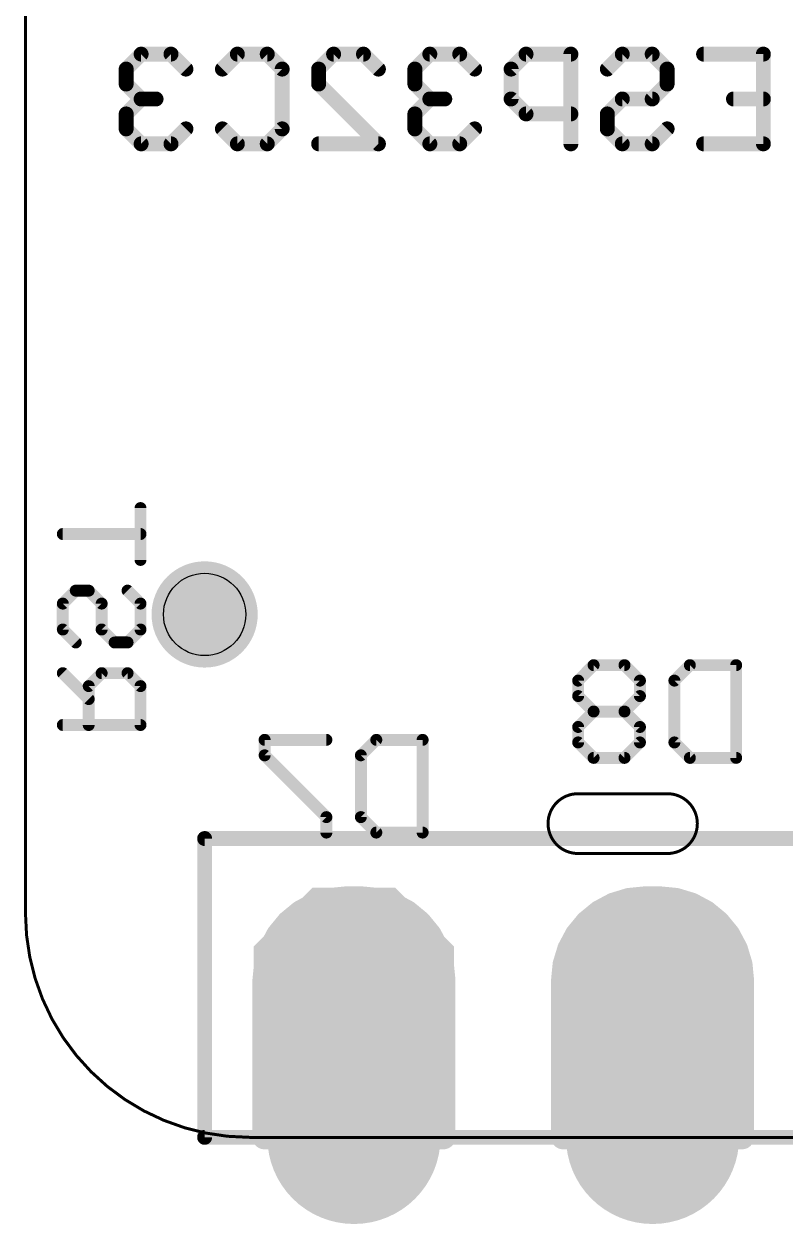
# Model space of a CAD drawing. Extents: x 63.5 to 84.5, y 8.2 to 27.4.
# Drawn here: x 63.49 to 69.96, y 8.15 to 18.35 of the extents above; entities that cross this region are included whole.
import ezdxf

# ---------------------------------------------------------------- set-up
doc = ezdxf.new("R2010")
doc.units = 0
for name, color, linetype in [('20', 213, 'CONTINUOUS'), ('22', 140, 'CONTINUOUS'), ('26', 140, 'CONTINUOUS'), ('30', 253, 'CONTINUOUS')]:
    doc.layers.add(name, color=color, linetype=linetype)

# ---------------------------------------------------------------- blocks, each defined once
blk = doc.blocks.new('OCTAGONP')
at = {"const_width": 0.5}
blk.add_lwpolyline([(-0.25, -0.1036), (-0.25, 0.1036), (-0.1036, 0.25), (0.1036, 0.25), (0.25, 0.1036), (0.25, -0.1036), (0.1036, -0.25), (-0.1036, -0.25), (-0.25, -0.1036), (-0.25, 0.1036)], dxfattribs=at)
blk = doc.blocks.new('ROUNDP')
at = {"const_width": 0.5}
blk.add_lwpolyline([(0, -0.25, 1), (0, 0.25, 1), (0, -0.25)], format="xyb", dxfattribs=at)

msp = doc.modelspace()

# ---------------------------------------------------------------- linework, layer by layer
at = {"layer": '20', "const_width": 0.0254}
for points in [[(63.5, 24.765), (63.5, 10.795)], [(68.199, 11.811), (68.961, 11.811)], [(68.961, 11.303), (68.199, 11.303)], [(65.405, 8.89), (82.55, 8.89)]]:
    msp.add_lwpolyline(points, dxfattribs=at)
at = {"layer": '20'}
for points, const_width in [([(68.199, 11.811, 0.4142), (67.945, 11.557)], 0.0254), ([(68.199, 11.8173, 1), (68.199, 11.8047)], 0.0127), ([(68.199, 11.8047, 1), (68.199, 11.8173)], 0.0127), ([(69.215, 11.557, 0.4142), (68.961, 11.811)], 0.0254), ([(68.961, 11.8173, 1), (68.961, 11.8047)], 0.0127), ([(68.961, 11.8047, 1), (68.961, 11.8173)], 0.0127), ([(67.945, 11.557, 0.4142), (68.199, 11.303)], 0.0254), ([(67.9514, 11.557, 1), (67.9387, 11.557)], 0.0127), ([(67.9387, 11.557, 1), (67.9514, 11.557)], 0.0127), ([(68.961, 11.303, 0.4142), (69.215, 11.557)], 0.0254), ([(69.2214, 11.557, 1), (69.2087, 11.557)], 0.0127), ([(69.2087, 11.557, 1), (69.2214, 11.557)], 0.0127), ([(68.199, 11.3094, 1), (68.199, 11.2967)], 0.0127), ([(68.199, 11.2967, 1), (68.199, 11.3094)], 0.0127), ([(68.961, 11.3094, 1), (68.961, 11.2967)], 0.0127), ([(68.961, 11.2967, 1), (68.961, 11.3094)], 0.0127), ([(63.5, 10.795, 0.4142), (65.405, 8.89)], 0.0254), ([(63.5063, 10.795, 1), (63.4937, 10.795)], 0.0127), ([(63.4937, 10.795, 1), (63.5063, 10.795)], 0.0127), ([(65.405, 8.8963, 1), (65.405, 8.8837)], 0.0127), ([(65.405, 8.8837, 1), (65.405, 8.8963)], 0.0127)]:
    msp.add_lwpolyline(points, format="xyb", dxfattribs=dict(at, const_width=const_width))
msp.add_circle((65.024, 13.335), 0.35, dxfattribs=at)
at = {"layer": '22', "const_width": 0.0635}
for points in [[(65.0558, 11.43, 1), (64.9922, 11.43)], [(65.024, 11.4618, 1), (65.024, 11.3982)], [(65.024, 8.9218, 1), (65.024, 8.8582)], [(64.9922, 8.89, 1), (65.0558, 8.89)]]:
    msp.add_lwpolyline(points, format="xyb", dxfattribs=at)
at = {"layer": '22', "const_width": 0.127}
for points in [[(65.024, 8.89), (65.024, 11.43)], [(65.024, 11.43), (82.804, 11.43)], [(82.804, 8.89), (65.024, 8.89)]]:
    msp.add_lwpolyline(points, dxfattribs=at)
at = {"layer": '26'}
for points, const_width in [([(64.4837, 18.0982), (64.3566, 17.971)], 0.127), ([(64.7379, 18.0982), (64.4837, 18.0982)], 0.127), ([(64.865, 17.971), (64.7379, 18.0982)], 0.127), ([(65.1751, 17.971), (65.3023, 18.0982)], 0.127), ([(65.3023, 18.0982), (65.5565, 18.0982)], 0.127), ([(65.5565, 18.0982), (65.6836, 17.971)], 0.127), ([(65.9937, 17.971), (66.1208, 18.0982)], 0.127), ([(66.1208, 18.0982), (66.3751, 18.0982)], 0.127), ([(66.3751, 18.0982), (66.5022, 17.971)], 0.127), ([(66.9394, 18.0982), (66.8123, 17.971)], 0.127), ([(67.1936, 18.0982), (66.9394, 18.0982)], 0.127), ([(67.3207, 17.971), (67.1936, 18.0982)], 0.127), ([(67.758, 18.0982), (67.6309, 17.971)], 0.127), ([(68.1393, 18.0982), (67.758, 18.0982)], 0.127), ([(68.1393, 17.3355), (68.1393, 18.0982)], 0.127), ([(68.4495, 17.971), (68.5766, 18.0982)], 0.127), ([(68.5766, 18.0982), (68.8308, 18.0982)], 0.127), ([(68.8308, 18.0982), (68.9579, 17.971)], 0.127), ([(69.268, 18.0982), (69.7765, 18.0982)], 0.127), ([(69.7765, 18.0982), (69.7765, 17.3355)], 0.127), ([(64.3566, 17.971), (64.3566, 17.8439)], 0.127), ([(65.6836, 17.971), (65.6836, 17.4626)], 0.127), ([(65.9937, 17.8439), (65.9937, 17.971)], 0.127), ([(66.8123, 17.971), (66.8123, 17.8439)], 0.127), ([(67.6309, 17.971), (67.6309, 17.7168)], 0.127), ([(68.9579, 17.971), (68.9579, 17.8439)], 0.127), ([(64.3566, 17.8439), (64.4837, 17.7168)], 0.127), ([(66.5022, 17.3355), (65.9937, 17.8439)], 0.127), ([(66.8123, 17.8439), (66.9394, 17.7168)], 0.127), ([(68.9579, 17.8439), (68.8308, 17.7168)], 0.127), ([(64.4837, 17.7168), (64.3566, 17.5897)], 0.127), ([(64.4837, 17.7168), (64.6108, 17.7168)], 0.127), ([(66.9394, 17.7168), (66.8123, 17.5897)], 0.127), ([(66.9394, 17.7168), (67.0665, 17.7168)], 0.127), ([(67.6309, 17.7168), (67.758, 17.5897)], 0.127), ([(68.5766, 17.7168), (68.4495, 17.5897)], 0.127), ([(68.8308, 17.7168), (68.5766, 17.7168)], 0.127), ([(69.7765, 17.7168), (69.5223, 17.7168)], 0.127), ([(64.3566, 17.5897), (64.3566, 17.4626)], 0.127), ([(66.8123, 17.5897), (66.8123, 17.4626)], 0.127), ([(67.758, 17.5897), (68.1393, 17.5897)], 0.127), ([(68.4495, 17.5897), (68.4495, 17.4626)], 0.127), ([(64.3566, 17.4626), (64.4837, 17.3355)], 0.127), ([(64.7379, 17.3355), (64.865, 17.4626)], 0.127), ([(65.3023, 17.3355), (65.1751, 17.4626)], 0.127), ([(65.6836, 17.4626), (65.5565, 17.3355)], 0.127), ([(66.8123, 17.4626), (66.9394, 17.3355)], 0.127), ([(67.1936, 17.3355), (67.3207, 17.4626)], 0.127), ([(68.4495, 17.4626), (68.5766, 17.3355)], 0.127), ([(68.8308, 17.3355), (68.9579, 17.4626)], 0.127), ([(64.4837, 17.3355), (64.7379, 17.3355)], 0.127), ([(65.5565, 17.3355), (65.3023, 17.3355)], 0.127), ([(65.9937, 17.3355), (66.5022, 17.3355)], 0.127), ([(66.9394, 17.3355), (67.1936, 17.3355)], 0.127), ([(68.5766, 17.3355), (68.8308, 17.3355)], 0.127), ([(69.7765, 17.3355), (69.268, 17.3355)], 0.127), ([(64.4785, 13.7985), (64.4785, 14.2391)], 0.1016), ([(63.8175, 14.0188), (64.4785, 14.0188)], 0.1016), ([(63.9277, 13.5375), (63.8175, 13.4273)], 0.1016), ([(64.0378, 13.5375), (63.9277, 13.5375)], 0.1016), ([(64.148, 13.4273), (64.0378, 13.5375)], 0.1016), ([(64.3683, 13.5375), (64.4785, 13.4273)], 0.1016), ([(63.8175, 13.4273), (63.8175, 13.207)], 0.1016), ([(64.148, 13.207), (64.148, 13.4273)], 0.1016), ([(64.4785, 13.4273), (64.4785, 13.207)], 0.1016), ([(63.8175, 13.207), (63.9277, 13.0968)], 0.1016), ([(64.2581, 13.0968), (64.148, 13.207)], 0.1016), ([(64.4785, 13.207), (64.3683, 13.0968)], 0.1016), ([(64.3683, 13.0968), (64.2581, 13.0968)], 0.1016), ([(64.0378, 12.6155), (63.8175, 12.8358)], 0.1016), ([(64.148, 12.8358), (64.0378, 12.7257)], 0.1016), ([(64.3683, 12.8358), (64.148, 12.8358)], 0.1016), ([(64.4785, 12.7257), (64.3683, 12.8358)], 0.1016), ([(68.3326, 12.9039), (68.2012, 12.7725)], 0.1016), ([(68.5953, 12.9039), (68.3326, 12.9039)], 0.1016), ([(68.7266, 12.7725), (68.5953, 12.9039)], 0.1016), ([(69.0198, 12.7725), (69.1512, 12.9039)], 0.1016), ([(69.1512, 12.9039), (69.5452, 12.9039)], 0.1016), ([(69.5452, 12.9039), (69.5452, 12.1158)], 0.1016), ([(64.0378, 12.7257), (64.0378, 12.3952)], 0.1016), ([(64.4785, 12.3952), (64.4785, 12.7257)], 0.1016), ([(68.2012, 12.7725), (68.2012, 12.6412)], 0.1016), ([(68.7266, 12.6412), (68.7266, 12.7725)], 0.1016), ([(69.0198, 12.2471), (69.0198, 12.7725)], 0.1016), ([(68.2012, 12.6412), (68.3326, 12.5098)], 0.1016), ([(68.5953, 12.5098), (68.7266, 12.6412)], 0.1016), ([(68.3326, 12.5098), (68.2012, 12.3785)], 0.1016), ([(68.5953, 12.5098), (68.3326, 12.5098)], 0.1016), ([(68.7266, 12.3785), (68.5953, 12.5098)], 0.1016), ([(63.8175, 12.3952), (64.4785, 12.3952)], 0.1016), ([(68.2012, 12.3785), (68.2012, 12.2471)], 0.1016), ([(68.7266, 12.2471), (68.7266, 12.3785)], 0.1016), ([(66.0596, 12.2689), (65.5342, 12.2689)], 0.1016), ([(65.5342, 12.2689), (65.5342, 12.1375)], 0.1016), ([(66.3528, 12.1375), (66.4842, 12.2689)], 0.1016), ([(66.4842, 12.2689), (66.8782, 12.2689)], 0.1016), ([(66.8782, 12.2689), (66.8782, 11.4808)], 0.1016), ([(68.2012, 12.2471), (68.3326, 12.1158)], 0.1016), ([(68.5953, 12.1158), (68.7266, 12.2471)], 0.1016), ([(69.1512, 12.1158), (69.0198, 12.2471)], 0.1016), ([(65.5342, 12.1375), (66.0596, 11.6121)], 0.1016), ([(66.3528, 11.6121), (66.3528, 12.1375)], 0.1016), ([(68.3326, 12.1158), (68.5953, 12.1158)], 0.1016), ([(69.5452, 12.1158), (69.1512, 12.1158)], 0.1016), ([(66.0596, 11.6121), (66.0596, 11.4808)], 0.1016), ([(66.4842, 11.4808), (66.3528, 11.6121)], 0.1016), ([(66.8782, 11.4808), (66.4842, 11.4808)], 0.1016)]:
    msp.add_lwpolyline(points, dxfattribs=dict(at, const_width=const_width))
for points, const_width in [([(64.4837, 18.1299, 1), (64.4837, 18.0664)], 0.0635), ([(64.5061, 18.0757, 1), (64.4612, 18.1206)], 0.0635), ([(64.7603, 18.1206, 1), (64.7154, 18.0757)], 0.0635), ([(64.7379, 18.0664, 1), (64.7379, 18.1299)], 0.0635), ([(65.3023, 18.1299, 1), (65.3023, 18.0664)], 0.0635), ([(65.3247, 18.0757, 1), (65.2798, 18.1206)], 0.0635), ([(65.5789, 18.1206, 1), (65.534, 18.0757)], 0.0635), ([(65.5565, 18.0664, 1), (65.5565, 18.1299)], 0.0635), ([(66.1208, 18.1299, 1), (66.1208, 18.0664)], 0.0635), ([(66.1433, 18.0757, 1), (66.0984, 18.1206)], 0.0635), ([(66.3975, 18.1206, 1), (66.3526, 18.0757)], 0.0635), ([(66.3751, 18.0664, 1), (66.3751, 18.1299)], 0.0635), ([(66.9394, 18.1299, 1), (66.9394, 18.0664)], 0.0635), ([(66.9619, 18.0757, 1), (66.917, 18.1206)], 0.0635), ([(67.2161, 18.1206, 1), (67.1712, 18.0757)], 0.0635), ([(67.1936, 18.0664, 1), (67.1936, 18.1299)], 0.0635), ([(67.758, 18.1299, 1), (67.758, 18.0664)], 0.0635), ([(67.7804, 18.0757, 1), (67.7355, 18.1206)], 0.0635), ([(68.1711, 18.0982, 1), (68.1076, 18.0982)], 0.0635), ([(68.1393, 18.0664, 1), (68.1393, 18.1299)], 0.0635), ([(68.5766, 18.1299, 1), (68.5766, 18.0664)], 0.0635), ([(68.599, 18.0757, 1), (68.5541, 18.1206)], 0.0635), ([(68.8532, 18.1206, 1), (68.8083, 18.0757)], 0.0635), ([(68.8308, 18.0664, 1), (68.8308, 18.1299)], 0.0635), ([(69.268, 18.1299, 1), (69.268, 18.0664)], 0.0635), ([(69.8082, 18.0982, 1), (69.7447, 18.0982)], 0.0635), ([(69.7765, 18.0664, 1), (69.7765, 18.1299)], 0.0635), ([(64.3883, 17.971, 1), (64.3248, 17.971)], 0.0635), ([(64.3341, 17.9935, 1), (64.379, 17.9486)], 0.0635), ([(64.8425, 17.9486, 1), (64.8875, 17.9935)], 0.0635), ([(65.1527, 17.9935, 1), (65.1976, 17.9486)], 0.0635), ([(65.7153, 17.971, 1), (65.6518, 17.971)], 0.0635), ([(65.6611, 17.9486, 1), (65.706, 17.9935)], 0.0635), ([(66.0255, 17.971, 1), (65.962, 17.971)], 0.0635), ([(65.9713, 17.9935, 1), (66.0162, 17.9486)], 0.0635), ([(66.4797, 17.9486, 1), (66.5246, 17.9935)], 0.0635), ([(66.7898, 17.9935, 1), (66.8348, 17.9486)], 0.0635), ([(66.8441, 17.971, 1), (66.7806, 17.971)], 0.0635), ([(67.2983, 17.9486, 1), (67.3432, 17.9935)], 0.0635), ([(67.6626, 17.971, 1), (67.5991, 17.971)], 0.0635), ([(67.6084, 17.9935, 1), (67.6533, 17.9486)], 0.0635), ([(68.427, 17.9935, 1), (68.4719, 17.9486)], 0.0635), ([(68.9896, 17.971, 1), (68.9261, 17.971)], 0.0635), ([(68.9354, 17.9486, 1), (68.9803, 17.9935)], 0.0635), ([(64.3248, 17.8439, 1), (64.3883, 17.8439)], 0.0635), ([(64.379, 17.8664, 1), (64.3341, 17.8215)], 0.0635), ([(66.0162, 17.8664, 1), (65.9713, 17.8215)], 0.0635), ([(65.962, 17.8439, 1), (66.0255, 17.8439)], 0.0635), ([(66.8348, 17.8664, 1), (66.7898, 17.8215)], 0.0635), ([(66.7806, 17.8439, 1), (66.8441, 17.8439)], 0.0635), ([(68.9261, 17.8439, 1), (68.9896, 17.8439)], 0.0635), ([(68.9803, 17.8215, 1), (68.9354, 17.8664)], 0.0635), ([(64.4837, 17.7486, 1), (64.4837, 17.6851)], 0.0635), ([(64.5061, 17.6944, 1), (64.4612, 17.7393)], 0.0635), ([(64.4612, 17.6944, 1), (64.5061, 17.7393)], 0.0635), ([(64.6108, 17.6851, 1), (64.6108, 17.7486)], 0.0635), ([(66.9394, 17.7486, 1), (66.9394, 17.6851)], 0.0635), ([(66.9619, 17.6944, 1), (66.917, 17.7393)], 0.0635), ([(66.917, 17.6944, 1), (66.9619, 17.7393)], 0.0635), ([(67.0665, 17.6851, 1), (67.0665, 17.7486)], 0.0635), ([(67.6533, 17.7393, 1), (67.6084, 17.6944)], 0.0635), ([(68.5766, 17.7486, 1), (68.5766, 17.6851)], 0.0635), ([(68.599, 17.6944, 1), (68.5541, 17.7393)], 0.0635), ([(68.8083, 17.7393, 1), (68.8532, 17.6944)], 0.0635), ([(68.8308, 17.6851, 1), (68.8308, 17.7486)], 0.0635), ([(69.5223, 17.7486, 1), (69.5223, 17.6851)], 0.0635), ([(69.7765, 17.6851, 1), (69.7765, 17.7486)], 0.0635), ([(64.3883, 17.5897, 1), (64.3248, 17.5897)], 0.0635), ([(66.8441, 17.5897, 1), (66.7806, 17.5897)], 0.0635), ([(67.5991, 17.7168, 1), (67.6626, 17.7168)], 0.0635), ([(67.758, 17.6215, 1), (67.758, 17.558)], 0.0635), ([(68.1393, 17.558, 1), (68.1393, 17.6215)], 0.0635), ([(68.4812, 17.5897, 1), (68.4177, 17.5897)], 0.0635), ([(64.3341, 17.6122, 1), (64.379, 17.5673)], 0.0635), ([(66.7898, 17.6122, 1), (66.8348, 17.5673)], 0.0635), ([(67.7355, 17.5673, 1), (67.7804, 17.6122)], 0.0635), ([(68.427, 17.6122, 1), (68.4719, 17.5673)], 0.0635), ([(64.3248, 17.4626, 1), (64.3883, 17.4626)], 0.0635), ([(64.379, 17.4851, 1), (64.3341, 17.4402)], 0.0635), ([(64.8875, 17.4402, 1), (64.8425, 17.4851)], 0.0635), ([(65.1976, 17.4851, 1), (65.1527, 17.4402)], 0.0635), ([(65.6518, 17.4626, 1), (65.7153, 17.4626)], 0.0635), ([(65.706, 17.4402, 1), (65.6611, 17.4851)], 0.0635), ([(66.8348, 17.4851, 1), (66.7898, 17.4402)], 0.0635), ([(66.7806, 17.4626, 1), (66.8441, 17.4626)], 0.0635), ([(67.3432, 17.4402, 1), (67.2983, 17.4851)], 0.0635), ([(68.4177, 17.4626, 1), (68.4812, 17.4626)], 0.0635), ([(68.4719, 17.4851, 1), (68.427, 17.4402)], 0.0635), ([(68.9803, 17.4402, 1), (68.9354, 17.4851)], 0.0635), ([(64.4837, 17.3672, 1), (64.4837, 17.3038)], 0.0635), ([(64.4612, 17.313, 1), (64.5061, 17.358)], 0.0635), ([(64.7154, 17.358, 1), (64.7603, 17.313)], 0.0635), ([(64.7379, 17.3038, 1), (64.7379, 17.3672)], 0.0635), ([(65.3023, 17.3672, 1), (65.3023, 17.3038)], 0.0635), ([(65.2798, 17.313, 1), (65.3247, 17.358)], 0.0635), ([(65.534, 17.358, 1), (65.5789, 17.313)], 0.0635), ([(65.5565, 17.3038, 1), (65.5565, 17.3672)], 0.0635), ([(65.9937, 17.3672, 1), (65.9937, 17.3038)], 0.0635), ([(66.4797, 17.313, 1), (66.5246, 17.358)], 0.0635), ([(66.5022, 17.3038, 1), (66.5022, 17.3672)], 0.0635), ([(66.9394, 17.3672, 1), (66.9394, 17.3038)], 0.0635), ([(66.917, 17.313, 1), (66.9619, 17.358)], 0.0635), ([(67.1712, 17.358, 1), (67.2161, 17.313)], 0.0635), ([(67.1936, 17.3038, 1), (67.1936, 17.3672)], 0.0635), ([(68.1076, 17.3355, 1), (68.1711, 17.3355)], 0.0635), ([(68.5766, 17.3672, 1), (68.5766, 17.3038)], 0.0635), ([(68.5541, 17.313, 1), (68.599, 17.358)], 0.0635), ([(68.8083, 17.358, 1), (68.8532, 17.313)], 0.0635), ([(68.8308, 17.3038, 1), (68.8308, 17.3672)], 0.0635), ([(69.268, 17.3672, 1), (69.268, 17.3038)], 0.0635), ([(69.7447, 17.3355, 1), (69.8082, 17.3355)], 0.0635), ([(69.7765, 17.3038, 1), (69.7765, 17.3672)], 0.0635), ([(64.5039, 14.2391, 1), (64.4531, 14.2391)], 0.0508), ([(63.8175, 14.0442, 1), (63.8175, 13.9934)], 0.0508), ([(64.4785, 13.9934, 1), (64.4785, 14.0442)], 0.0508), ([(64.4531, 13.7985, 1), (64.5039, 13.7985)], 0.0508), ([(63.9277, 13.5629, 1), (63.9277, 13.5121)], 0.0508), ([(63.9456, 13.5195, 1), (63.9097, 13.5554)], 0.0508), ([(64.0558, 13.5554, 1), (64.0199, 13.5195)], 0.0508), ([(64.0378, 13.5121, 1), (64.0378, 13.5629)], 0.0508), ([(64.3863, 13.5554, 1), (64.3503, 13.5195)], 0.0508), ([(63.8429, 13.4273, 1), (63.7921, 13.4273)], 0.0508), ([(63.7995, 13.4453, 1), (63.8355, 13.4094)], 0.0508), ([(64.1734, 13.4273, 1), (64.1226, 13.4273)], 0.0508), ([(64.13, 13.4094, 1), (64.1659, 13.4453)], 0.0508), ([(64.5039, 13.4273, 1), (64.4531, 13.4273)], 0.0508), ([(64.4605, 13.4094, 1), (64.4964, 13.4453)], 0.0508), ([(63.8355, 13.225, 1), (63.7995, 13.189)], 0.0508), ([(63.7921, 13.207, 1), (63.8429, 13.207)], 0.0508), ([(64.1659, 13.225, 1), (64.13, 13.189)], 0.0508), ([(64.1226, 13.207, 1), (64.1734, 13.207)], 0.0508), ([(64.4531, 13.207, 1), (64.5039, 13.207)], 0.0508), ([(64.4964, 13.189, 1), (64.4605, 13.225)], 0.0508), ([(63.9097, 13.0789, 1), (63.9456, 13.1148)], 0.0508), ([(64.2581, 13.1222, 1), (64.2581, 13.0714)], 0.0508), ([(64.2402, 13.0789, 1), (64.2761, 13.1148)], 0.0508), ([(64.3503, 13.1148, 1), (64.3863, 13.0789)], 0.0508), ([(64.3683, 13.0714, 1), (64.3683, 13.1222)], 0.0508), ([(63.8355, 12.8538, 1), (63.7995, 12.8179)], 0.0508), ([(64.148, 12.8612, 1), (64.148, 12.8104)], 0.0508), ([(64.1659, 12.8179, 1), (64.13, 12.8538)], 0.0508), ([(64.3863, 12.8538, 1), (64.3503, 12.8179)], 0.0508), ([(64.3683, 12.8104, 1), (64.3683, 12.8612)], 0.0508), ([(68.3326, 12.9293, 1), (68.3326, 12.8785)], 0.0508), ([(68.3505, 12.8859, 1), (68.3146, 12.9218)], 0.0508), ([(68.6132, 12.9218, 1), (68.5773, 12.8859)], 0.0508), ([(68.5953, 12.8785, 1), (68.5953, 12.9293)], 0.0508), ([(69.1512, 12.9293, 1), (69.1512, 12.8785)], 0.0508), ([(69.1691, 12.8859, 1), (69.1332, 12.9218)], 0.0508), ([(69.5706, 12.9039, 1), (69.5198, 12.9039)], 0.0508), ([(69.5452, 12.8785, 1), (69.5452, 12.9293)], 0.0508), ([(64.0632, 12.7257, 1), (64.0124, 12.7257)], 0.0508), ([(64.0199, 12.7436, 1), (64.0558, 12.7077)], 0.0508), ([(64.5039, 12.7257, 1), (64.4531, 12.7257)], 0.0508), ([(64.4605, 12.7077, 1), (64.4964, 12.7436)], 0.0508), ([(68.2266, 12.7725, 1), (68.1758, 12.7725)], 0.0508), ([(68.1833, 12.7905, 1), (68.2192, 12.7546)], 0.0508), ([(68.752, 12.7725, 1), (68.7012, 12.7725)], 0.0508), ([(68.7087, 12.7546, 1), (68.7446, 12.7905)], 0.0508), ([(69.0452, 12.7725, 1), (68.9944, 12.7725)], 0.0508), ([(69.0019, 12.7905, 1), (69.0378, 12.7546)], 0.0508), ([(64.0199, 12.5976, 1), (64.0558, 12.6335)], 0.0508), ([(68.1758, 12.6412, 1), (68.2266, 12.6412)], 0.0508), ([(68.2192, 12.6591, 1), (68.1833, 12.6232)], 0.0508), ([(68.7012, 12.6412, 1), (68.752, 12.6412)], 0.0508), ([(68.7446, 12.6232, 1), (68.7087, 12.6591)], 0.0508), ([(68.3326, 12.5352, 1), (68.3326, 12.4844)], 0.0508), ([(68.3505, 12.4919, 1), (68.3146, 12.5278)], 0.0508), ([(68.3146, 12.4919, 1), (68.3505, 12.5278)], 0.0508), ([(68.6132, 12.5278, 1), (68.5773, 12.4919)], 0.0508), ([(68.5773, 12.5278, 1), (68.6132, 12.4919)], 0.0508), ([(68.5953, 12.4844, 1), (68.5953, 12.5352)], 0.0508), ([(63.8175, 12.4206, 1), (63.8175, 12.3698)], 0.0508), ([(64.4785, 12.3698, 1), (64.4785, 12.4206)], 0.0508), ([(64.0124, 12.3952, 1), (64.0632, 12.3952)], 0.0508), ([(64.4531, 12.3952, 1), (64.5039, 12.3952)], 0.0508), ([(68.2266, 12.3785, 1), (68.1758, 12.3785)], 0.0508), ([(68.1833, 12.3965, 1), (68.2192, 12.3605)], 0.0508), ([(68.752, 12.3785, 1), (68.7012, 12.3785)], 0.0508), ([(68.7087, 12.3605, 1), (68.7446, 12.3965)], 0.0508), ([(65.5342, 12.2943, 1), (65.5342, 12.2435)], 0.0508), ([(65.5596, 12.2689, 1), (65.5088, 12.2689)], 0.0508), ([(66.0596, 12.2435, 1), (66.0596, 12.2943)], 0.0508), ([(66.4842, 12.2943, 1), (66.4842, 12.2435)], 0.0508), ([(66.5021, 12.2509, 1), (66.4662, 12.2868)], 0.0508), ([(66.9036, 12.2689, 1), (66.8528, 12.2689)], 0.0508), ([(66.8782, 12.2435, 1), (66.8782, 12.2943)], 0.0508), ([(68.1758, 12.2471, 1), (68.2266, 12.2471)], 0.0508), ([(68.2192, 12.2651, 1), (68.1833, 12.2292)], 0.0508), ([(68.7012, 12.2471, 1), (68.752, 12.2471)], 0.0508), ([(68.7446, 12.2292, 1), (68.7087, 12.2651)], 0.0508), ([(68.9944, 12.2471, 1), (69.0452, 12.2471)], 0.0508), ([(69.0378, 12.2651, 1), (69.0019, 12.2292)], 0.0508), ([(65.5088, 12.1375, 1), (65.5596, 12.1375)], 0.0508), ([(65.5522, 12.1555, 1), (65.5163, 12.1196)], 0.0508), ([(66.3782, 12.1375, 1), (66.3274, 12.1375)], 0.0508), ([(66.3349, 12.1555, 1), (66.3708, 12.1196)], 0.0508), ([(68.3326, 12.1412, 1), (68.3326, 12.0904)], 0.0508), ([(68.3146, 12.0978, 1), (68.3505, 12.1338)], 0.0508), ([(68.5773, 12.1338, 1), (68.6132, 12.0978)], 0.0508), ([(68.5953, 12.0904, 1), (68.5953, 12.1412)], 0.0508), ([(69.1512, 12.1412, 1), (69.1512, 12.0904)], 0.0508), ([(69.1332, 12.0978, 1), (69.1691, 12.1338)], 0.0508), ([(69.5198, 12.1158, 1), (69.5706, 12.1158)], 0.0508), ([(69.5452, 12.0904, 1), (69.5452, 12.1412)], 0.0508), ([(66.085, 11.6121, 1), (66.0342, 11.6121)], 0.0508), ([(66.0417, 11.5942, 1), (66.0776, 11.6301)], 0.0508), ([(66.3274, 11.6121, 1), (66.3782, 11.6121)], 0.0508), ([(66.3708, 11.6301, 1), (66.3349, 11.5942)], 0.0508), ([(66.4842, 11.5062, 1), (66.4842, 11.4554)], 0.0508), ([(66.8782, 11.4554, 1), (66.8782, 11.5062)], 0.0508), ([(66.0342, 11.4808, 1), (66.085, 11.4808)], 0.0508), ([(66.4662, 11.4628, 1), (66.5021, 11.4988)], 0.0508), ([(66.8528, 11.4808, 1), (66.9036, 11.4808)], 0.0508)]:
    msp.add_lwpolyline(points, format="xyb", dxfattribs=dict(at, const_width=const_width))
at = {"layer": '30'}
for points, const_width in [([(65.024, 13.1092, 1), (65.024, 13.5608, 1), (65.024, 13.1092)], 0.4516), ([(66.2432, 10.9183, 1), (66.1416, 10.9183)], 0.1016), ([(66.2305, 10.9728, 1), (66.2305, 10.8712)], 0.1016), ([(66.2355, 10.8714, 1), (66.2255, 10.9726)], 0.1016), ([(66.3625, 10.9726, 1), (66.3525, 10.8714)], 0.1016), ([(66.4464, 10.9182, 1), (66.3448, 10.9182)], 0.1016), ([(66.3575, 10.8712, 1), (66.3575, 10.9728)], 0.1016), ([(68.7705, 10.9728, 1), (68.7705, 10.8712)], 0.1016), ([(68.7755, 10.8714, 1), (68.7655, 10.9726)], 0.1016), ([(68.8848, 10.922, 1), (68.7832, 10.922)], 0.1016), ([(68.9025, 10.9726, 1), (68.8925, 10.8714)], 0.1016), ([(68.8975, 10.8712, 1), (68.8975, 10.9728)], 0.1016), ([(65.9485, 10.9174, 1), (65.9779, 10.8202)], 0.1016), ([(66.04, 10.8767, 1), (65.9384, 10.8767)], 0.1016), ([(65.9871, 10.824, 1), (65.9392, 10.9136)], 0.1016), ([(66.0892, 10.9591, 1), (66.0992, 10.858)], 0.1016), ([(66.109, 10.86, 1), (66.0795, 10.9572)], 0.1016), ([(66.5085, 10.9572, 1), (66.479, 10.86)], 0.1016), ([(66.4888, 10.858, 1), (66.4988, 10.9591)], 0.1016), ([(66.6496, 10.8767, 1), (66.548, 10.8767)], 0.1016), ([(66.6488, 10.9136, 1), (66.6009, 10.824)], 0.1016), ([(66.6101, 10.8202, 1), (66.6395, 10.9174)], 0.1016), ([(68.4784, 10.8284, 1), (68.3768, 10.8284)], 0.1016), ([(68.4885, 10.9174, 1), (68.5179, 10.8202)], 0.1016), ([(68.5271, 10.824, 1), (68.4792, 10.9136)], 0.1016), ([(68.6816, 10.9075, 1), (68.58, 10.9075)], 0.1016), ([(68.6292, 10.9591, 1), (68.6392, 10.858)], 0.1016), ([(68.649, 10.86, 1), (68.6195, 10.9572)], 0.1016), ([(69.0485, 10.9572, 1), (69.019, 10.86)], 0.1016), ([(69.088, 10.9075, 1), (68.9864, 10.9075)], 0.1016), ([(69.0288, 10.858, 1), (69.0388, 10.9591)], 0.1016), ([(69.1888, 10.9136, 1), (69.1409, 10.824)], 0.1016), ([(69.1501, 10.8202, 1), (69.1795, 10.9174)], 0.1016), ([(69.2912, 10.8284, 1), (69.1896, 10.8284)], 0.1016), ([(65.7759, 10.6852, 1), (65.6973, 10.7496)], 0.1016), ([(65.8368, 10.758, 1), (65.7352, 10.758)], 0.1016), ([(65.8185, 10.8491, 1), (65.8664, 10.7595)], 0.1016), ([(65.8747, 10.765, 1), (65.8102, 10.8436)], 0.1016), ([(66.7778, 10.8436, 1), (66.7133, 10.765)], 0.1016), ([(66.7216, 10.7595, 1), (66.7695, 10.8491)], 0.1016), ([(66.8528, 10.758, 1), (66.7512, 10.758)], 0.1016), ([(66.8907, 10.7496, 1), (66.8121, 10.6852)], 0.1016), ([(68.3159, 10.6852, 1), (68.2373, 10.7496)], 0.1016), ([(68.3585, 10.8491, 1), (68.4064, 10.7595)], 0.1016), ([(68.4147, 10.765, 1), (68.3502, 10.8436)], 0.1016), ([(69.3178, 10.8436, 1), (69.2533, 10.765)], 0.1016), ([(69.2616, 10.7595, 1), (69.3095, 10.8491)], 0.1016), ([(69.4307, 10.7496, 1), (69.3521, 10.6852)], 0.1016), ([(65.6945, 10.5876, 1), (65.6049, 10.6355)], 0.1016), ([(65.7044, 10.7567, 1), (65.7688, 10.6781)], 0.1016), ([(66.8192, 10.6781, 1), (66.8836, 10.7567)], 0.1016), ([(66.9831, 10.6355, 1), (66.8935, 10.5876)], 0.1016), ([(68.2345, 10.5876, 1), (68.1449, 10.6355)], 0.1016), ([(68.2752, 10.6538, 1), (68.1736, 10.6538)], 0.1016), ([(68.2444, 10.7567, 1), (68.3088, 10.6781)], 0.1016), ([(69.3592, 10.6781, 1), (69.4236, 10.7567)], 0.1016), ([(69.4944, 10.6538, 1), (69.3928, 10.6538)], 0.1016), ([(69.5231, 10.6355, 1), (69.4335, 10.5876)], 0.1016), ([(65.6104, 10.6438, 1), (65.689, 10.5793)], 0.1016), ([(66.899, 10.5793, 1), (66.9776, 10.6438)], 0.1016), ([(68.1504, 10.6438, 1), (68.229, 10.5793)], 0.1016), ([(69.439, 10.5793, 1), (69.5176, 10.6438)], 0.1016), ([(65.6336, 10.483, 1), (65.532, 10.483)], 0.1016), ([(65.5404, 10.5148, 1), (65.63, 10.4669)], 0.1016), ([(65.6338, 10.4761, 1), (65.5366, 10.5055)], 0.1016), ([(67.0514, 10.5055, 1), (66.9542, 10.4761)], 0.1016), ([(67.056, 10.483, 1), (66.9544, 10.483)], 0.1016), ([(66.958, 10.4669, 1), (67.0476, 10.5148)], 0.1016), ([(68.0804, 10.5148, 1), (68.17, 10.4669)], 0.1016), ([(68.1738, 10.4761, 1), (68.0766, 10.5055)], 0.1016), ([(69.5914, 10.5055, 1), (69.4942, 10.4761)], 0.1016), ([(69.498, 10.4669, 1), (69.5876, 10.5148)], 0.1016), ([(65.4968, 10.3745, 1), (65.594, 10.345)], 0.1016), ([(65.596, 10.3548, 1), (65.4949, 10.3648)], 0.1016), ([(67.0931, 10.3648, 1), (66.992, 10.3548)], 0.1016), ([(66.994, 10.345, 1), (67.0912, 10.3745)], 0.1016), ([(68.0368, 10.3745, 1), (68.134, 10.345)], 0.1016), ([(68.136, 10.3548, 1), (68.0349, 10.3648)], 0.1016), ([(69.6331, 10.3648, 1), (69.532, 10.3548)], 0.1016), ([(69.534, 10.345, 1), (69.6312, 10.3745)], 0.1016), ([(65.5828, 10.2235, 1), (65.4812, 10.2235)], 0.1016), ([(67.1068, 10.2235, 1), (67.0052, 10.2235)], 0.1016), ([(68.1228, 10.2235, 1), (68.0212, 10.2235)], 0.1016), ([(69.6468, 10.2235, 1), (69.5452, 10.2235)], 0.1016), ([(65.4814, 10.2285, 1), (65.5826, 10.2185)], 0.1016), ([(67.0054, 10.2185, 1), (67.1066, 10.2285)], 0.1016), ([(68.0214, 10.2285, 1), (68.1226, 10.2185)], 0.1016), ([(69.5454, 10.2185, 1), (69.6466, 10.2285)], 0.1016), ([(65.532, 8.9408, 1), (65.532, 8.8392)], 0.1016), ([(67.056, 8.8392, 1), (67.056, 8.9408)], 0.1016), ([(68.072, 8.9408, 1), (68.072, 8.8392)], 0.1016), ([(69.596, 8.8392, 1), (69.596, 8.9408)], 0.1016), ([(65.4812, 8.89, 1), (65.5828, 8.89)], 0.1016), ([(65.532, 8.89, 1), (65.6336, 8.89)], 0.1016), ([(65.7352, 8.89, 1), (65.8368, 8.89)], 0.1016), ([(65.9384, 8.89, 1), (66.04, 8.89)], 0.1016), ([(66.1416, 8.89, 1), (66.2432, 8.89)], 0.1016), ([(66.3448, 8.89, 1), (66.4464, 8.89)], 0.1016), ([(66.548, 8.89, 1), (66.6496, 8.89)], 0.1016), ([(66.7512, 8.89, 1), (66.8528, 8.89)], 0.1016), ([(66.9544, 8.89, 1), (67.056, 8.89)], 0.1016), ([(67.0052, 8.89, 1), (67.1068, 8.89)], 0.1016), ([(68.0212, 8.89, 1), (68.1228, 8.89)], 0.1016), ([(68.1736, 8.89, 1), (68.2752, 8.89)], 0.1016), ([(68.3768, 8.89, 1), (68.4784, 8.89)], 0.1016), ([(68.58, 8.89, 1), (68.6816, 8.89)], 0.1016), ([(68.7832, 8.89, 1), (68.8848, 8.89)], 0.1016), ([(68.9864, 8.89, 1), (69.088, 8.89)], 0.1016), ([(69.1896, 8.89, 1), (69.2912, 8.89)], 0.1016), ([(69.3928, 8.89, 1), (69.4944, 8.89)], 0.1016), ([(69.5452, 8.89, 1), (69.6468, 8.89)], 0.1016)]:
    msp.add_lwpolyline(points, format="xyb", dxfattribs=dict(at, const_width=const_width))
at = {"layer": '30', "const_width": 0.2032}
for points in [[(66.2305, 10.922), (66.0942, 10.9086)], [(66.1924, 8.89), (66.1924, 10.9183)], [(66.3575, 10.922), (66.2305, 10.922)], [(66.4938, 10.9086), (66.3575, 10.922)], [(66.3956, 8.89), (66.3956, 10.9182)], [(68.7705, 10.922), (68.6342, 10.9086)], [(68.8975, 10.922), (68.7705, 10.922)], [(68.834, 8.89), (68.834, 10.922)], [(69.0338, 10.9086), (68.8975, 10.922)], [(65.9632, 10.8688), (65.8424, 10.8043)], [(66.0942, 10.9086), (65.9632, 10.8688)], [(65.9892, 8.89), (65.9892, 10.8767)], [(66.6248, 10.8688), (66.4938, 10.9086)], [(66.5988, 8.89), (66.5988, 10.8767)], [(66.7456, 10.8043), (66.6248, 10.8688)], [(68.5032, 10.8688), (68.3824, 10.8043)], [(68.4276, 8.89), (68.4276, 10.8284)], [(68.6342, 10.9086), (68.5032, 10.8688)], [(68.6308, 8.89), (68.6308, 10.9075)], [(69.1648, 10.8688), (69.0338, 10.9086)], [(69.0372, 8.89), (69.0372, 10.9075)], [(69.2856, 10.8043), (69.1648, 10.8688)], [(69.2404, 8.89), (69.2404, 10.8284)], [(65.7366, 10.7174), (65.6497, 10.6116)], [(65.8424, 10.8043), (65.7366, 10.7174)], [(65.786, 8.89), (65.786, 10.758)], [(66.8514, 10.7174), (66.7456, 10.8043)], [(66.802, 8.89), (66.802, 10.758)], [(66.9383, 10.6116), (66.8514, 10.7174)], [(68.2766, 10.7174), (68.1897, 10.6116)], [(68.3824, 10.8043), (68.2766, 10.7174)], [(69.3914, 10.7174), (69.2856, 10.8043)], [(69.4783, 10.6116), (69.3914, 10.7174)], [(65.6497, 10.6116), (65.5852, 10.4908)], [(67.0028, 10.4908), (66.9383, 10.6116)], [(68.1897, 10.6116), (68.1252, 10.4908)], [(68.2244, 8.89), (68.2244, 10.6538)], [(69.4436, 8.89), (69.4436, 10.6538)], [(69.5428, 10.4908), (69.4783, 10.6116)], [(65.5852, 10.4908), (65.5454, 10.3598)], [(65.5828, 8.89), (65.5828, 10.483)], [(67.0426, 10.3598), (67.0028, 10.4908)], [(67.0052, 8.89), (67.0052, 10.483)], [(68.1252, 10.4908), (68.0854, 10.3598)], [(69.5826, 10.3598), (69.5428, 10.4908)], [(65.5454, 10.3598), (65.532, 10.2235)], [(67.056, 10.2235), (67.0426, 10.3598)], [(68.0854, 10.3598), (68.072, 10.2235)], [(69.596, 10.2235), (69.5826, 10.3598)], [(65.532, 10.2235), (65.532, 8.89)], [(67.056, 8.89), (67.056, 10.2235)], [(68.072, 10.2235), (68.072, 8.89)], [(69.596, 8.89), (69.596, 10.2235)], [(65.532, 8.89), (67.056, 8.89)], [(68.072, 8.89), (69.596, 8.89)]]:
    msp.add_lwpolyline(points, dxfattribs=at)

# ---------------------------------------------------------------- block references
at = {"layer": '30', "xscale": 1.7032, "yscale": 1.7032, "rotation": 90}
for name, p in [('OCTAGONP', (66.294, 10.16)), ('ROUNDP', (68.834, 10.16))]:
    msp.add_blockref(name, p, dxfattribs=at)
at = {"layer": '30', "xscale": 1.4732, "yscale": 1.4732}
for p in [(66.294, 8.89), (68.834, 8.89)]:
    msp.add_blockref('ROUNDP', p, dxfattribs=at)

doc.saveas('drawing.dxf')
